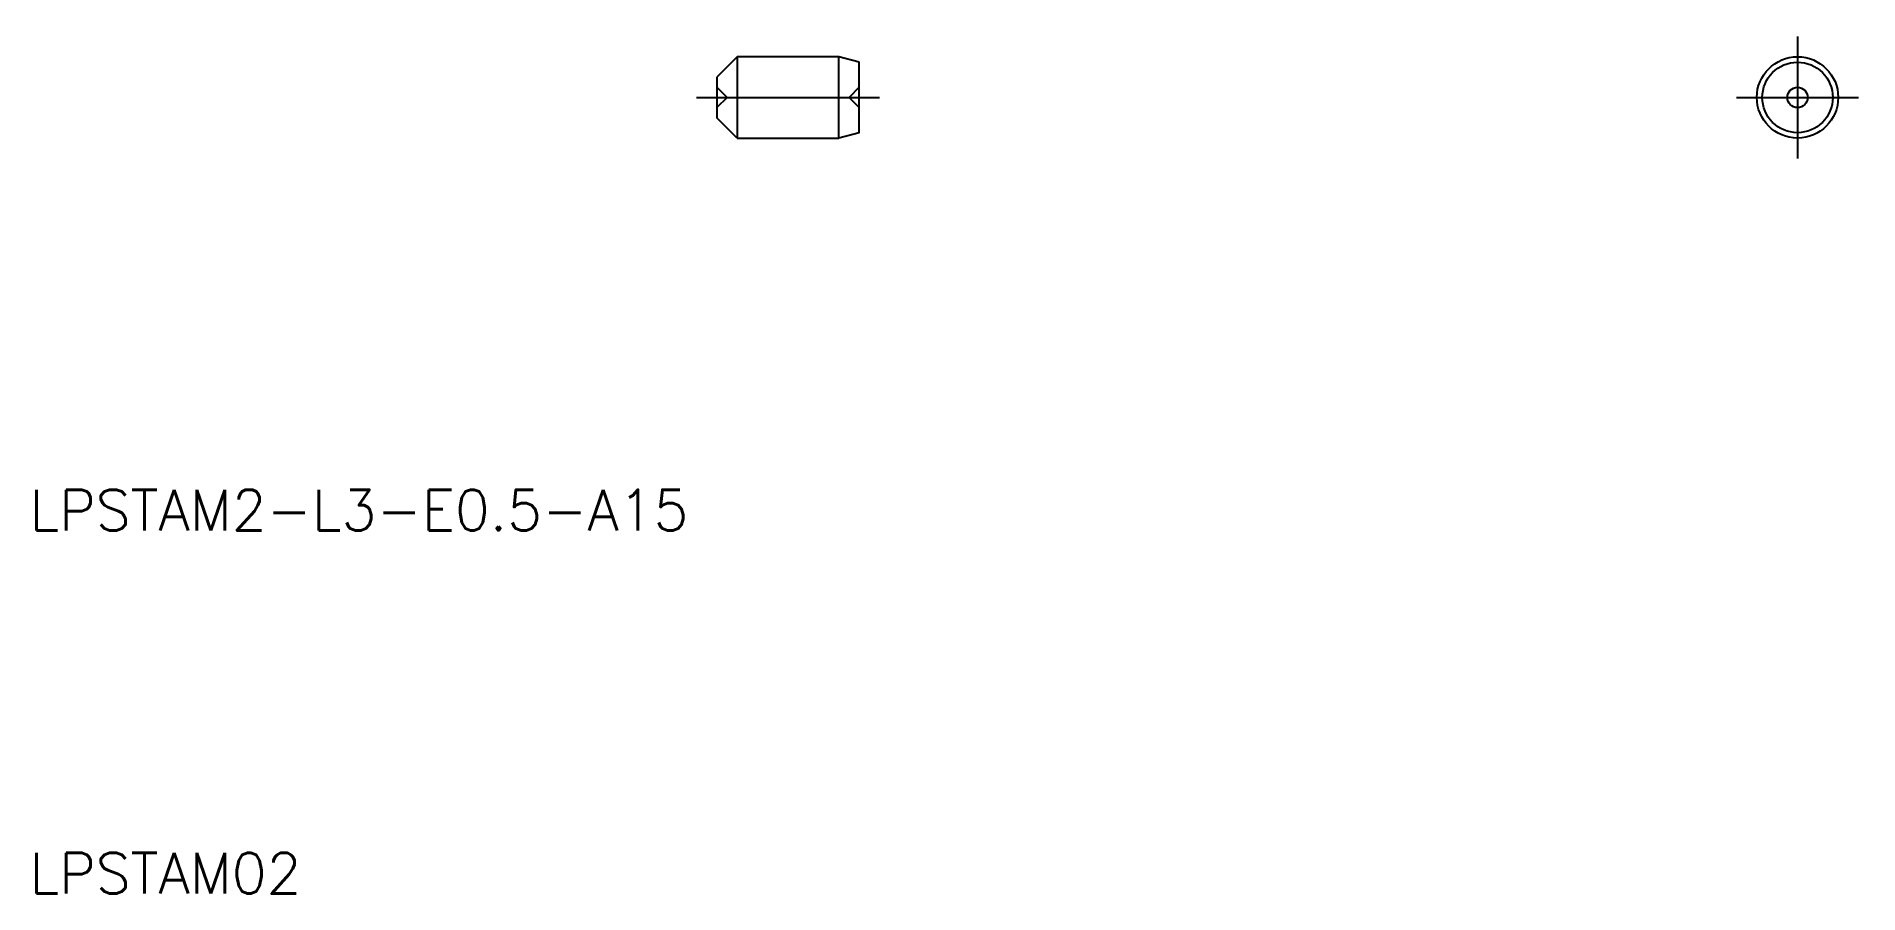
# Model space of a CAD drawing. Extents: x 53.4 to 98.2, y 128.6 to 149.7.
import ezdxf

# ---------------------------------------------------------------- set-up
doc = ezdxf.new("R2010")
doc.units = 0
doc.linetypes.add('CENTER', pattern=[17.5, 13, -1.5, 1.5, -1.5])
doc.linetypes.add('DASHED', pattern=[3.5, 2, -1.5])
doc.layers.get('0').update_dxf_attribs({"linetype": 'CONTINUOUS'})
doc.layers.add('CENTER', color=1, linetype='CENTER')
doc.styles.get("Standard").update_dxf_attribs({"font": 'txt.shx', "bigfont": '@extfont2.shx'})

msp = doc.modelspace()

# ---------------------------------------------------------------- linework, layer by layer
at = {"color": 7, "linetype": 'CONTINUOUS'}
for p, q in [((70.649, 149.195), (70.149, 148.695)), ((73.149, 149.195), (70.649, 149.195)), ((70.649, 149.195), (70.649, 147.195)), ((73.149, 147.195), (73.149, 149.195)), ((73.649, 149.061), (73.149, 149.195)), ((73.649, 147.329), (73.649, 149.061)), ((70.149, 148.695), (70.149, 147.695)), ((70.649, 147.195), (70.149, 147.695)), ((70.649, 147.195), (73.149, 147.195)), ((73.649, 147.329), (73.149, 147.195))]:
    msp.add_line(p, q, dxfattribs=at)
at = {"color": 3, "linetype": 'DASHED'}
for p, q in [((70.149, 148.445), (70.399, 148.195)), ((73.649, 148.445), (73.399, 148.195)), ((70.399, 148.195), (70.149, 147.945)), ((73.399, 148.195), (73.649, 147.945))]:
    msp.add_line(p, q, dxfattribs=at)
at = {"color": 7, "linetype": 'CONTINUOUS'}
for radius in [1, 0.866, 0.25]:
    msp.add_circle((96.713, 148.195), radius, dxfattribs=at)
at = {"layer": 'CENTER', "color": 1, "linetype": 'CENTER'}
for p, q in [((96.713, 149.695), (96.713, 146.695)), ((69.649, 148.195), (74.149, 148.195)), ((95.213, 148.195), (98.213, 148.195))]:
    msp.add_line(p, q, dxfattribs=at)

# ---------------------------------------------------------------- texts
at = {"color": 7, "linetype": 'CONTINUOUS'}
for s, p in [('LPSTAM2-L3-E0.5-A15', (53.252, 137.553)), ('LPSTAM02', (53.252, 128.625))]:
    msp.add_text(s, height=1, dxfattribs=at).set_placement(p)

doc.saveas('drawing.dxf')
